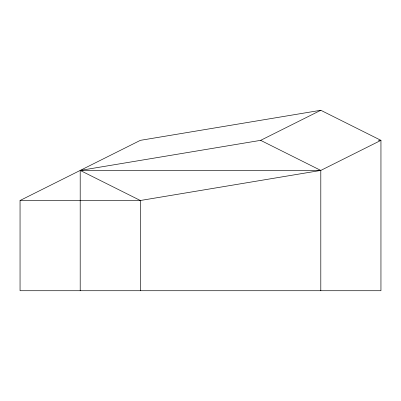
<?xml version="1.0" encoding="UTF-8"?>
<svg xmlns="http://www.w3.org/2000/svg" width="401" height="401" viewBox="0 0 401 401"><rect width="100%" height="100%" fill="white"/><g stroke="black" fill="none" stroke-linecap="round" stroke-linejoin="round"><path stroke-width="0.6" d="M20.05 200.5L140.35 140.35L320.8 110.275L380.95 140.35L380.95 290.725L20.05 290.725L20.05 200.5L140.35 200.5L320.8 170.425L380.95 140.35L378.444 140.35M80.2 290.725L80.2 170.425L260.65 140.35L320.8 110.275M320.8 290.725L320.8 170.425L80.2 170.425L140.35 200.5L140.35 290.725M260.65 140.35L320.8 170.425"/></g></svg>
